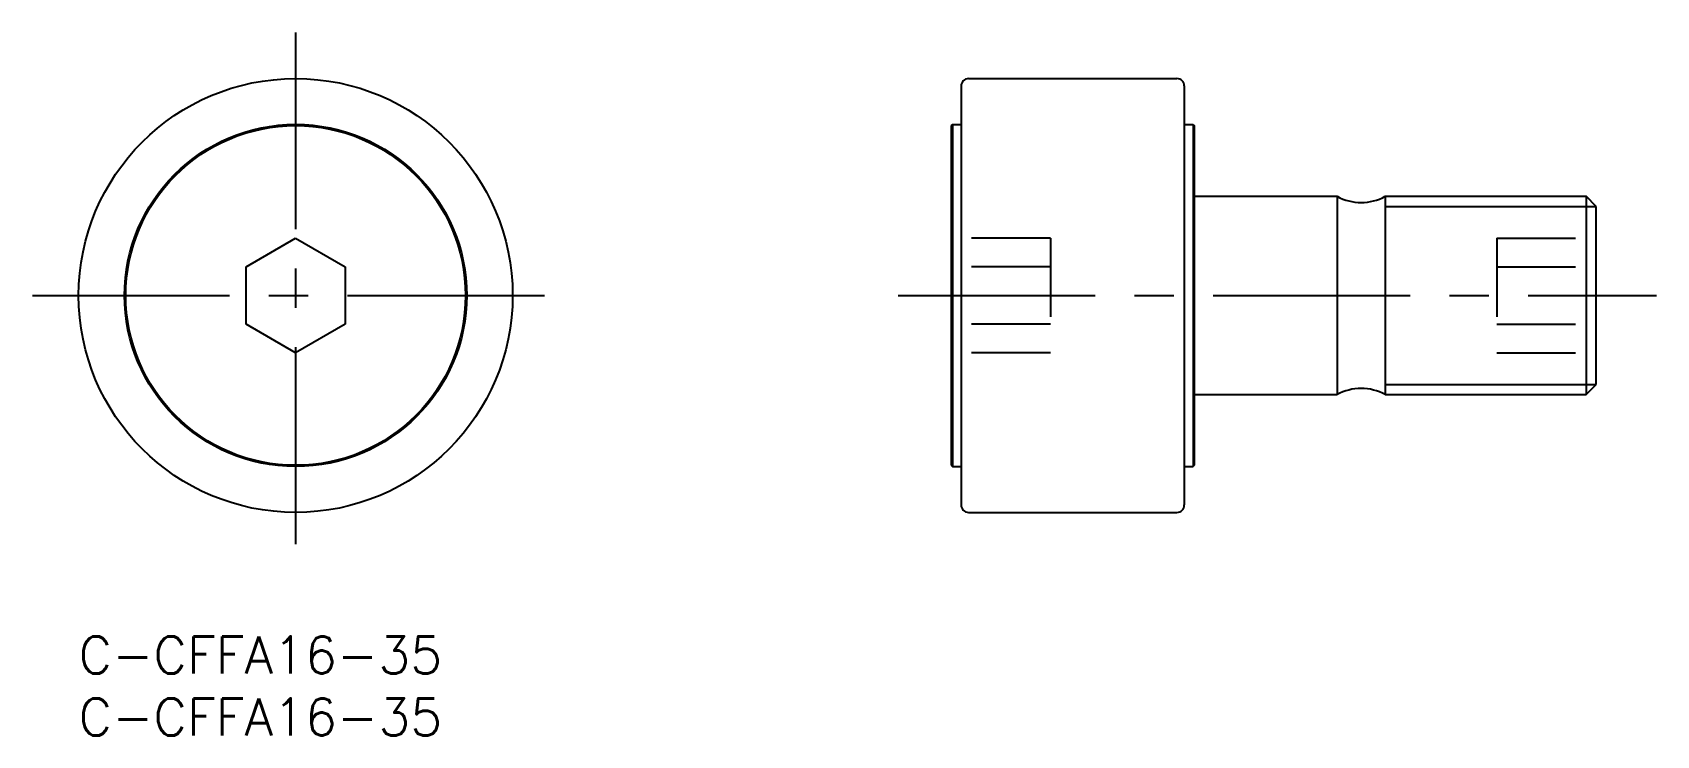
# Model space of a CAD drawing. Extents: x -4 to 127, y -8 to 49.
import ezdxf

# ---------------------------------------------------------------- set-up
doc = ezdxf.new("R2010")
doc.units = 0
doc.header["$LTSCALE"] = 0.5
doc.linetypes.add('CENTER', pattern=[50.8, 31.75, -6.35, 6.35, -6.35])
doc.linetypes.add('DASHED', pattern=[19.05, 12.7, -6.35])
for name, color, linetype in [('MSM_CENTER', 1, 'CENTER'), ('MSM_CONTINUOUS', 7, 'CONTINUOUS'), ('MSM_DASHED', 4, 'DASHED'), ('MSM_NARROW', 5, 'CONTINUOUS'), ('MSM_PART_NUMBER', 7, 'CONTINUOUS')]:
    doc.layers.add(name, color=color, linetype=linetype)
doc.styles.get("Standard").update_dxf_attribs({"font": 'txt.shx', "height": 3, "bigfont": 'bigfont.shx'})

# ---------------------------------------------------------------- blocks, each defined once
blk = doc.blocks.new('*U2')
at = {"layer": 'MSM_PART_NUMBER'}
blk.add_text('C-CFFA16-35', height=3, dxfattribs=at).set_placement((0, -3))
blk = doc.blocks.new('*U3')
at = {"layer": 'MSM_PART_NUMBER'}
blk.add_text('C-CFFA16-35', height=3, dxfattribs=at).set_placement((0, -8))

msp = doc.modelspace()

# ---------------------------------------------------------------- linework, layer by layer
at = {"layer": 'MSM_CENTER'}
for p, q in [((17.5, 48.72), (17.5, 6.28)), ((-3.72, 27.5), (38.72, 27.5)), ((66.09, 27.5), (127.24, 27.5))]:
    msp.add_line(p, q, dxfattribs=at)
at = {"layer": 'MSM_CONTINUOUS'}
for p, q in [((71.76, 45), (88.56, 45)), ((71.16, 44.4), (71.16, 10.6)), ((89.16, 44.4), (89.16, 10.6)), ((70.46, 41.3), (70.36, 41.2)), ((70.36, 41.2), (70.36, 13.8)), ((70.46, 41.3), (71.16, 41.3)), ((70.46, 41.3), (70.46, 13.7)), ((89.16, 41.3), (89.86, 41.3)), ((89.86, 41.3), (89.96, 41.2)), ((89.86, 41.3), (89.86, 13.7)), ((89.96, 41.2), (89.96, 13.8)), ((89.96, 35.5), (101.49, 35.5)), ((101.49, 35.5), (101.49, 19.5)), ((105.36, 35.5), (121.55, 35.5)), ((105.36, 35.5), (105.36, 19.5)), ((122.36, 34.69), (121.55, 35.5)), ((121.55, 35.5), (121.55, 19.5)), ((122.36, 20.31), (122.36, 34.69)), ((13.5, 29.81), (17.5, 32.12)), ((17.5, 32.12), (21.5, 29.81)), ((13.5, 25.19), (13.5, 29.81)), ((21.5, 29.81), (21.5, 25.19)), ((17.5, 22.88), (13.5, 25.19)), ((21.5, 25.19), (17.5, 22.88)), ((121.55, 19.5), (122.36, 20.31)), ((89.96, 19.5), (101.49, 19.5)), ((105.36, 19.5), (121.55, 19.5)), ((70.36, 13.8), (70.46, 13.7)), ((70.46, 13.7), (71.16, 13.7)), ((89.16, 13.7), (89.86, 13.7)), ((89.96, 13.8), (89.86, 13.7)), ((71.76, 10), (88.56, 10))]:
    msp.add_line(p, q, dxfattribs=at)
for radius in [17.5, 13.8, 13.7]:
    msp.add_circle((17.5, 27.5), radius, dxfattribs=at)
for centre, radius, start, end in [((71.76, 44.4), 0.6, 90, 180), ((88.56, 44.4), 0.6, 0, 90), ((103.42, 39), 4, 241.045, 298.955), ((103.42, 16), 4, 61.045, 118.955), ((71.76, 10.6), 0.6, 180, 270), ((88.56, 10.6), 0.6, 270, 0)]:
    msp.add_arc(centre, radius, start, end, dxfattribs=at)
at = {"layer": 'MSM_DASHED'}
for p, q in [((78.36, 32.12), (70.36, 32.12)), ((78.36, 32.12), (78.36, 22.88)), ((114.36, 32.12), (122.36, 32.12)), ((114.36, 32.12), (114.36, 22.88)), ((78.36, 29.81), (70.36, 29.81)), ((114.36, 29.81), (122.36, 29.81)), ((78.36, 25.19), (70.36, 25.19)), ((114.36, 25.19), (122.36, 25.19)), ((78.36, 22.88), (70.36, 22.88)), ((114.36, 22.88), (122.36, 22.88))]:
    msp.add_line(p, q, dxfattribs=at)
at = {"layer": 'MSM_NARROW'}
for p, q in [((105.36, 34.69), (122.36, 34.69)), ((105.36, 20.31), (122.36, 20.31))]:
    msp.add_line(p, q, dxfattribs=at)

# ---------------------------------------------------------------- block references
at = {"layer": 'MSM_CONTINUOUS'}
for name in ['*U2', '*U3']:
    msp.add_blockref(name, (0, 0), dxfattribs=at)

doc.saveas('drawing.dxf')
